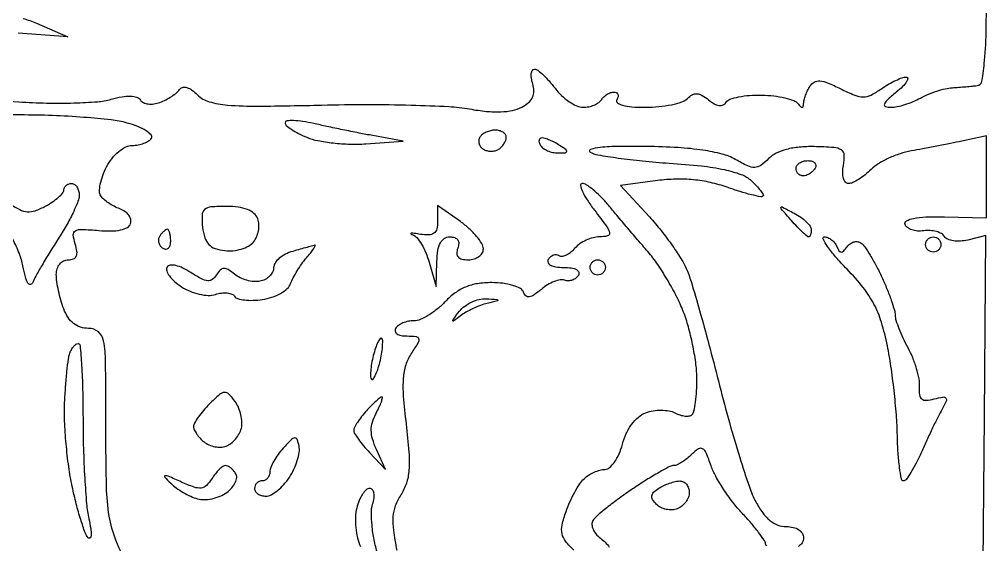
# Model space of a CAD drawing. Extents: x 0 to 102, y 0 to 135.
# Drawn here: x 90.79 to 101.53, y 61.98 to 67.81 of the extents above; entities that cross this region are included whole.
import ezdxf

# ---------------------------------------------------------------- set-up
doc = ezdxf.new("R2010")
doc.units = 0
doc.header["$MEASUREMENT"] = 0

msp = doc.modelspace()

# ---------------------------------------------------------------- linework, layer by layer
for points in [[(90.30359, 66.929521, 0.004795), (90.782191, 66.893902, 0.01136), (91.09028, 66.880962, 0.011935), (91.393601, 66.882361, 0.011648), (91.654799, 66.895898, 0.051101), (91.806653, 66.923089, -0.024009), (91.927719, 66.951601, -0.052351), (92.022695, 66.959088, -0.075416), (92.091393, 66.946837, -0.174282), (92.131839, 66.914654, 0.149376), (92.164351, 66.8861, 0.075924), (92.21726, 66.871312, 0.064606), (92.281571, 66.87183, 0.054438), (92.347664, 66.888414, 0.029908), (92.413941, 66.917568, 0.026872), (92.478768, 66.955372, 0.02785), (92.53323, 66.995699, 0.072123), (92.565872, 67.0319, -0.192715), (92.599095, 67.054642, -0.128777), (92.64572, 67.052933, -0.083016), (92.702842, 67.024744, -0.040352), (92.765014, 66.971871, 0.127137), (92.893628, 66.896085, 0.049477), (93.098277, 66.858699, 0.023172), (93.444072, 66.846425, 0.003417), (94.143877, 66.858806, -0.006087), (94.646527, 66.865014, -0.006624), (95.135184, 66.858626, -0.006257), (95.553211, 66.842384, -0.032122), (95.783592, 66.81564, 0.019912), (95.971438, 66.789173, 0.033645), (96.130281, 66.783946, 0.040854), (96.26095, 66.799177, 0.073557), (96.362273, 66.835537, 0.055149), (96.437788, 66.887376, 0.104174), (96.482382, 66.945863, 0.113825), (96.497336, 67.01364, 0.07459), (96.484665, 67.092952, -0.037441), (96.469776, 67.155834, -0.067064), (96.46852, 67.208811, -0.105408), (96.480206, 67.244045, -0.266155), (96.502819, 67.257, -0.162973), (96.539324, 67.244777, -0.024847), (96.599069, 67.194872, -0.025608), (96.665913, 67.126488, -0.019674), (96.73187, 67.0455, 0.041643), (96.803905, 66.964578, 0.040837), (96.888799, 66.896128, 0.04387), (96.973353, 66.848914, 0.105786), (97.043057, 66.834, 0.05032), (97.105215, 66.840271, 0.04776), (97.166018, 66.858851, 0.051394), (97.216662, 66.886171, 0.105342), (97.2477, 66.9186, -0.064269), (97.273973, 66.950962, -0.051777), (97.309478, 66.978349, -0.053414), (97.348358, 66.996979, -0.085235), (97.384586, 67.0032, -0.117858), (97.41263, 66.996496, -0.186277), (97.428976, 66.978349, -0.154201), (97.43059, 66.95095, -0.076764), (97.4169, 66.9186, 0.386664), (97.423296, 66.884297, 0.097138), (97.479103, 66.857003, 0.047431), (97.584245, 66.839343, 0.017907), (97.733387, 66.834, 0.024258), (97.881745, 66.841202, 0.027463), (98.022601, 66.862768, 0.028253), (98.138686, 66.894064, 0.116923), (98.200095, 66.931935, -0.071192), (98.254493, 66.972712, -0.142937), (98.306451, 66.984176, -0.117244), (98.363485, 66.96652, -0.039793), (98.434962, 66.916224, 0.040258), (98.498392, 66.871679, 0.099972), (98.551778, 66.853244, 0.1481), (98.595037, 66.860263, 0.135649), (98.628898, 66.890236, -0.168258), (98.671913, 66.923677, -0.032471), (98.768561, 66.949647, -0.031278), (98.890558, 66.966224, -0.02441), (99.0243, 66.969396, -0.022652), (99.158416, 66.959939, -0.028175), (99.281553, 66.938544, -0.028563), (99.380081, 66.909627, -0.14975), (99.424855, 66.8763, 0.029087), (99.453004, 66.842317, 0.208143), (99.472118, 66.834, 0.340147), (99.484855, 66.843799, 0.057237), (99.4896, 66.8763, -0.056042), (99.49534, 66.916281, -0.024512), (99.511373, 66.967467, -0.023887), (99.533901, 67.0207, -0.029381), (99.560083, 67.067855, -0.125982), (99.6079, 67.11281, -0.146897), (99.668651, 67.125899, -0.078416), (99.756068, 67.104875, -0.017555), (99.896021, 67.04109, 0.018894), (100.056108, 66.968646, 0.096431), (100.151495, 66.949816, 0.118695), (100.237119, 66.970194, 0.035284), (100.353257, 67.039886, -0.020498), (100.432066, 67.090402, -0.022478), (100.512408, 67.132647, -0.022633), (100.583803, 67.162319, -0.095536), (100.629374, 67.169585, -0.425163), (100.643945, 67.153448, -0.130326), (100.632097, 67.118722, -0.051188), (100.587374, 67.064565, -0.020914), (100.516578, 67.000385, 0.010989), (100.414685, 66.911635, 0.125004), (100.385508, 66.867443, 0.430205), (100.398416, 66.84251, 0.070248), (100.458689, 66.834, 0.053133), (100.526094, 66.841183, 0.023211), (100.613141, 66.864223, 0.022656), (100.704163, 66.897496, 0.028073), (100.785312, 66.936885, -0.028642), (100.868427, 66.977113, -0.020404), (100.965521, 67.012851, -0.020686), (101.061244, 67.039397, -0.040721), (101.1393, 67.051015, 0.002882), (101.211827, 67.056255, 0.002309), (101.289862, 67.062707, 0.002333), (101.361983, 67.069346, 0.005931), (101.41425, 67.07503, 0.331428), (101.467603, 67.125764, 0.021207), (101.496793, 67.35244, 0.017296), (101.515085, 67.710271, 0.004122), (101.52, 68.306492)], [(90.830467, 67.820387, -0.029929), (90.979566, 67.766569), (91.3257, 67.617672), (90.775599, 67.657496, 0.01072)], [(92.02002, 61.6734, -0.019218), (91.85994, 62.03194, -0.054154), (91.785952, 62.295898, -0.036223), (91.75558, 62.622707, -0.005064), (91.7487, 63.301958, 0.002414), (91.745278, 64.010656, 0.041748), (91.723777, 64.240918, 0.176829), (91.66555, 64.341076, 0.175314), (91.556256, 64.380608, -0.077167), (91.466901, 64.394477, -0.090275), (91.391202, 64.434667, -0.082286), (91.329491, 64.502462, -0.052782), (91.281306, 64.597607, -0.021234), (91.249711, 64.692676, -0.016245), (91.223036, 64.798954, -0.016515), (91.204562, 64.900251, -0.036858), (91.1988, 64.978307, -0.076814), (91.208621, 65.041859, -0.093822), (91.237083, 65.094741, -0.104429), (91.280025, 65.129598, -0.118993), (91.331401, 65.142, 0.089351), (91.389314, 65.152432, 0.204225), (91.420876, 65.182393, 0.142039), (91.427592, 65.235268, 0.037886), (91.407907, 65.31874, -0.052322), (91.387611, 65.41745, -0.296636), (91.411153, 65.462836, -0.140901), (91.480548, 65.479495, -0.01145), (91.669165, 65.46679, 0.025289), (91.805596, 65.461385, 0.050924), (91.912483, 65.473487, 0.071252), (91.986713, 65.501153, 0.187665), (92.022694, 65.543806, 0.144797), (92.02458, 65.58853, 0.096477), (92.002687, 65.635299, 0.081364), (91.960367, 65.677019, 0.065553), (91.903785, 65.706835, -0.03207), (91.840211, 65.735086, -0.02767), (91.777432, 65.772514, -0.028641), (91.724238, 65.81297, -0.068749), (91.691428, 65.849926, -0.156866), (91.677505, 65.898791, -0.041662), (91.687079, 65.980311, -0.038028), (91.714223, 66.076074, -0.031267), (91.75705, 66.173347, -0.047276), (91.816823, 66.266247, -0.0524), (91.891179, 66.342789, -0.058662), (91.969792, 66.394067, -0.115711), (92.04198, 66.411, 0.045034), (92.107631, 66.416925, 0.045461), (92.170945, 66.434507, 0.04952), (92.222953, 66.46032, 0.114894), (92.253473, 66.491026, 0.337957), (92.249826, 66.528029, 0.065627), (92.194575, 66.5736, 0.046087), (92.102449, 66.619992, 0.025886), (91.983516, 66.659754, 0.039623), (91.806285, 66.694146, 0.009274), (91.504878, 66.722539, 0.009503), (91.155881, 66.742232, 0.009204), (90.802651, 66.748928, 0.004389), (90.287951, 66.744692, 0.041353)], [(101.4777, 61.3773), (101.494589, 63.394652), (101.511478, 65.412004), (101.309424, 65.361291, -0.044828), (101.228051, 65.348468, -0.053658), (101.150573, 65.351607, -0.062451), (101.088021, 65.369085, -0.15626), (101.05239, 65.399538, 0.127971), (101.01863, 65.431797, 0.059481), (100.962157, 65.454963, 0.053283), (100.893434, 65.466335, 0.050178), (100.822419, 65.463298, -0.052864), (100.753077, 65.460705, -0.06408), (100.689299, 65.473383, -0.076044), (100.640404, 65.498591, -0.1546), (100.614976, 65.533014, -0.363872), (100.630726, 65.573801, -0.078362), (100.707579, 65.601674, -0.04061), (100.844769, 65.616874, -0.012793), (101.051296, 65.617614), (101.520067, 65.6073), (101.520034, 66.062025), (101.52, 66.51675), (101.24505, 66.45842, -0.00301), (101.118971, 66.432465, -0.001713), (100.966219, 66.40252, -0.00171), (100.812199, 66.37342, -0.002828), (100.681936, 66.350032, 0.037133), (100.560173, 66.319429, 0.028482), (100.4326, 66.268857, 0.029169), (100.318134, 66.207407, 0.058666), (100.237786, 66.143986, -0.027507), (100.171129, 66.084286, -0.0296), (100.099873, 66.033821, -0.030948), (100.034071, 65.998286, -0.108747), (99.987338, 65.988, -0.21778), (99.953504, 66.00347, -0.110768), (99.930923, 66.045559, -0.074046), (99.922879, 66.110106, -0.041282), (99.931308, 66.189046, 0.055686), (99.940211, 66.303517, 0.24683), (99.907871, 66.360313, 0.126166), (99.824241, 66.387859, 0.011778), (99.605667, 66.3974, 0.0279), (99.441143, 66.391522, 0.041628), (99.299449, 66.366512, 0.049058), (99.184574, 66.323802, 0.083042), (99.101216, 66.264331, -0.039281), (99.013604, 66.1895, -0.152401), (98.946766, 66.166914, -0.117496), (98.868971, 66.183537, -0.019149), (98.731331, 66.255672, 0.067486), (98.585395, 66.315022, 0.026611), (98.372351, 66.357827, 0.021364), (98.096062, 66.386205, 0.010941), (97.747862, 66.399354, 0.007161), (97.441613, 66.399827, 0.021259), (97.23196, 66.388224, 0.048586), (97.124207, 66.366953, 0.656849), (97.1208, 66.337831, 0.088251), (97.206856, 66.30653, 0.008207), (97.431038, 66.271181, 0.010354), (97.701835, 66.238728, 0.007951), (97.998729, 66.21413, -0.010091), (98.355385, 66.183043, -0.025751), (98.611567, 66.142064, -0.035459), (98.794008, 66.089406, -0.096216), (98.908697, 66.020076, -0.018384), (98.967491, 65.9628, -0.030279), (99.012247, 65.909789, -0.031312), (99.040676, 65.866209, -0.337175), (99.038015, 65.846615, -0.254871), (99.013355, 65.839356, -0.008356), (98.909779, 65.863558, -0.014111), (98.785224, 65.898631, -0.009123), (98.643065, 65.945889, 0.030036), (98.456618, 65.999327, 0.030823), (98.266713, 66.029478, 0.030236), (98.071159, 66.036398, 0.026708), (97.867819, 66.020407), (97.457902, 65.96603), (97.77842, 65.617465, -0.017827), (97.908559, 65.465398, -0.015325), (98.034543, 65.296737, -0.015593), (98.139463, 65.1365, -0.042219), (98.20024, 65.0151, -0.023157), (98.253687, 64.860808, -0.003271), (98.346831, 64.537639, -0.003724), (98.45178, 64.153395, -0.003162), (98.557019, 63.7461, 0.006483), (98.665557, 63.337266, 0.007357), (98.780421, 62.948348, 0.006765), (98.8872, 62.621123, 0.040026), (98.958785, 62.45595, 0.035453), (99.035374, 62.333747, 0.064585), (99.116361, 62.248489, 0.079531), (99.203259, 62.198345, 0.091413), (99.297338, 62.181, -0.056549), (99.37501, 62.172187, -0.0896), (99.436406, 62.14589, -0.112334), (99.475498, 62.105062, -0.13581), (99.4896, 62.0541, -0.140575), (99.474556, 62.00165, -0.118484), (99.4332, 61.96104, -0.088208)], [(90.680063, 65.766318, 0.033141), (90.792341, 65.698288, 0.102486), (90.877261, 65.674398, 0.104988), (90.963495, 65.686482, 0.035755), (91.079587, 65.738314, 0.024944), (91.157626, 65.785228, 0.032655), (91.22353, 65.836002, 0.034289), (91.270757, 65.883692, 0.179895), (91.2834, 65.917696, -0.11958), (91.289906, 65.944511, -0.100679), (91.308251, 65.967348, -0.092086), (91.335688, 65.982685, -0.081697), (91.368, 65.988, -0.150037), (91.400263, 65.978096, -0.098605), (91.427749, 65.950229, -0.08179), (91.446285, 65.908579, -0.063964), (91.4526, 65.859419, -0.0951), (91.438984, 65.788476, -0.016713), (91.384259, 65.663484, -0.017586), (91.309019, 65.519409, -0.015001), (91.21995, 65.372969, 0.005552), (91.12719, 65.226755, 0.006147), (91.040856, 65.083361, 0.005736), (90.970133, 64.959318, 0.031328), (90.936968, 64.88961, -0.261027), (90.911709, 64.869238, -0.31124), (90.884531, 64.881881, -0.07), (90.855761, 64.951452, -0.016726), (90.828522, 65.0739, 0.048011), (90.788786, 65.211363, 0.027151), (90.716172, 65.369016, 0.026881)], [(96.941442, 61.918506, -0.037543), (96.848391, 62.019251, -0.117534), (96.809658, 62.102239, -0.10682), (96.810635, 62.198437, -0.028118), (96.85332, 62.347322, -0.021932), (96.896276, 62.455092, -0.019815), (96.949854, 62.562485, -0.020273), (97.005573, 62.654823, -0.057652), (97.053828, 62.712271, -0.047787), (97.104588, 62.751785, -0.036361), (97.166698, 62.785176, -0.037275), (97.230159, 62.808059, -0.067994), (97.284622, 62.8155, 0.183495), (97.336382, 62.835157, 0.059493), (97.391681, 62.897443, 0.050072), (97.44182, 62.987684, 0.038402), (97.478429, 63.094455, -0.044801), (97.520772, 63.212991, -0.05139), (97.582087, 63.316373, -0.056594), (97.65646, 63.396035, -0.086584), (97.737607, 63.444008, -0.050513), (97.819227, 63.465741, -0.04064), (97.909822, 63.472828, -0.042078), (97.995444, 63.465335, -0.077799), (98.061427, 63.44298, 0.043739), (98.117766, 63.419522, 0.052993), (98.173824, 63.408087, 0.061857), (98.221461, 63.409431, 0.159744), (98.251777, 63.424777, 0.147143), (98.27268, 63.463666, 0.016736), (98.289507, 63.563152, 0.019087), (98.301298, 63.685705, 0.014438), (98.3052, 63.820822, 0.03186), (98.295075, 63.979565, 0.016591), (98.263345, 64.17546, 0.016432), (98.217305, 64.375134, 0.024061), (98.162716, 64.546972, 0.027045), (98.089389, 64.715784, 0.016571), (97.985899, 64.906581, 0.016597), (97.87056, 65.089194, 0.028235), (97.760866, 65.232602, -0.000761), (97.647694, 65.364828, -0.00055), (97.521938, 65.512539, -0.000556), (97.402756, 65.653158, -0.001211), (97.311709, 65.761352, 0.021411), (97.232487, 65.848126, 0.026571), (97.15139, 65.921422, 0.026549), (97.078622, 65.974333, 0.144905), (97.032454, 65.988, 0.470762), (97.014629, 65.966439, 0.060696), (97.035612, 65.901021, 0.036976), (97.088434, 65.805591, 0.018037), (97.168836, 65.6919, -0.005849), (97.306999, 65.506295, -0.109977), (97.335738, 65.440016, -0.400476), (97.314053, 65.406316, -0.059367), (97.2258, 65.3958, 0.063737), (97.15347, 65.386542, 0.044307), (97.075817, 65.358797, 0.044518), (97.004782, 65.318059, 0.0672), (96.952373, 65.269831, -0.046747), (96.907261, 65.224788, -0.061191), (96.85822, 65.193424, -0.075207), (96.812847, 65.179555, -0.176827), (96.77866, 65.186611, 0.123519), (96.74819, 65.196297, 0.100776), (96.7142, 65.191546, 0.090809), (96.681871, 65.172998, 0.078968), (96.656353, 65.14338, 0.248009), (96.65409, 65.109845, 0.171595), (96.680785, 65.081686, 0.084384), (96.739898, 65.063152, 0.033877), (96.8247, 65.0574, -0.032474), (96.912131, 65.051716, -0.090622), (96.970433, 65.033001, -0.18986), (96.995152, 65.003902, -0.224279), (96.99114, 64.968334, -0.091896), (96.962717, 64.937008, -0.078991), (96.923477, 64.915926, -0.079097), (96.879686, 64.908071, -0.092569), (96.838097, 64.914995, 0.133195), (96.789231, 64.919147, 0.048409), (96.721766, 64.89998, 0.043744), (96.648309, 64.863495, 0.039638), (96.57969, 64.813711, -0.023615), (96.499458, 64.751485, -0.114341), (96.446372, 64.729989, -0.230185), (96.409238, 64.741291, -0.122201), (96.38229, 64.78245, 0.189202), (96.346809, 64.823691, 0.048973), (96.264165, 64.857515, 0.042217), (96.154024, 64.880556, 0.030469), (96.028697, 64.8882, 0.038072), (95.870601, 64.876145, 0.059385), (95.739161, 64.839648, 0.061721), (95.623584, 64.774579, 0.045171), (95.5134, 64.6767, -0.033841), (95.426338, 64.595764, -0.033859), (95.329168, 64.527328, -0.035888), (95.236385, 64.47971, -0.100945), (95.165246, 64.4652, 0.051237), (95.104197, 64.458928, 0.048112), (95.044331, 64.440349, 0.051646), (94.994346, 64.413025, 0.103809), (94.9635, 64.3806, 0.205551), (94.958727, 64.348614, 0.180473), (94.978315, 64.320851, 0.102934), (95.023528, 64.302049, 0.047276), (95.087357, 64.296, -0.025096), (95.190151, 64.290837, -0.3165), (95.217937, 64.266788, -0.197519), (95.211404, 64.222258, -0.011085), (95.135907, 64.101267, 0.069124), (95.075846, 63.974353, 0.058026), (95.047995, 63.828008, 0.037526), (95.04857, 63.628414, 0.010596), (95.079357, 63.318717, -0.010572), (95.110332, 63.007287, -0.038114), (95.110691, 62.807942, -0.059003), (95.082165, 62.661406, -0.067233), (95.020756, 62.532438, 0.055111), (94.959809, 62.412023, 0.071561), (94.933386, 62.291347, 0.052302), (94.938169, 62.14112, 0.01643), (94.976099, 61.919088, -0.011489)], [(99.080617, 61.966206, -0.269483), (99.066209, 61.99065, 0.151329), (99.054335, 62.028161, 0.011175), (98.990181, 62.116285, 0.014734), (98.906751, 62.219226, 0.010616), (98.807941, 62.329243, -0.024381), (98.702767, 62.453033, -0.018756), (98.600015, 62.597573, -0.019103), (98.514029, 62.740277, -0.04219), (98.462233, 62.856337, 0.014798), (98.407784, 62.998818, 0.161301), (98.368084, 63.044591, 0.291252), (98.32184, 63.043188, 0.047094), (98.249158, 62.983044, -0.026977), (98.195751, 62.935109, -0.02927), (98.138874, 62.89459, -0.030543), (98.086502, 62.86602, -0.110024), (98.049598, 62.8578, 0.120872), (98.003502, 62.846491, 0.008313), (97.884686, 62.781924, 0.011469), (97.74457, 62.69844, 0.00835), (97.592552, 62.599498, 0.008925), (97.441796, 62.49379, 0.01103), (97.305377, 62.389774, 0.009503), (97.195026, 62.298232, 0.076578), (97.152386, 62.248264, 0.150319), (97.141102, 62.205008, 0.089287), (97.152896, 62.152597, 0.074742), (97.185589, 62.099109, 0.060467), (97.234775, 62.053089, -0.040752), (97.288274, 62.006842, -0.040829), (97.333526, 61.952556, -0.044027)], [(94.762884, 61.878964, -0.023542), (94.724623, 62.035293, -0.023291), (94.701063, 62.195087, -0.023914), (94.693705, 62.336485, -0.078034), (94.707816, 62.428864, 0.041105), (94.723721, 62.498301, 0.082641), (94.722493, 62.55434, 0.133592), (94.705056, 62.590217, 0.216481), (94.674713, 62.604, 0.192476), (94.636821, 62.588852, 0.057063), (94.596023, 62.540039, 0.048075), (94.558809, 62.469613, 0.03605), (94.531375, 62.386261, 0.052436), (94.517363, 62.287638, 0.032851), (94.520784, 62.171019, 0.032769), (94.539522, 62.055289, 0.050415), (94.572063, 61.959281, -0.030624)]]:
    msp.add_lwpolyline(points, format="xyb")
for points in [[(94.05405, 66.654038, 0.017697), (93.932391, 66.6771, 0.030693), (93.829992, 66.686402, 0.033641), (93.755012, 66.683548, 0.383699), (93.7368, 66.66331, 0.21881), (93.750633, 66.633215, 0.029125), (93.80772, 66.589735, 0.029325), (93.885754, 66.54359, 0.020679), (93.978231, 66.500723, 0.050368), (94.099697, 66.464205, 0.020541), (94.270419, 66.438347, 0.020076), (94.457588, 66.425393, 0.024171), (94.633881, 66.42881), (95.0481, 66.456901), (94.7097, 66.519542, -0.002991), (94.55712, 66.548731, -0.001831), (94.377513, 66.584889, -0.001836), (94.199929, 66.621997, -0.003267)], [(96.068293, 66.5802, 0.057944), (96.018051, 66.574358, 0.050295), (95.967898, 66.557066, 0.052935), (95.92526, 66.531606, 0.093559), (95.897713, 66.501446, 0.108373), (95.885733, 66.467327, 0.099685), (95.888594, 66.430216, 0.095498), (95.905894, 66.395825, 0.090427), (95.93502, 66.369553, 0.078319), (95.974192, 66.353118, 0.059053), (96.020595, 66.347383, 0.059272), (96.066855, 66.352651, 0.080615), (96.1056, 66.3687, 0.06081), (96.137961, 66.394605, 0.051032), (96.165349, 66.429011, 0.053229), (96.183999, 66.466281, 0.089642), (96.1902, 66.500593, 0.151097), (96.180811, 66.530952, 0.09843), (96.15439, 66.556815, 0.081425), (96.114902, 66.57426, 0.063462)], [(96.587057, 66.494305, 0.157323), (96.565452, 66.487783, 0.195945), (96.554078, 66.470368, 0.128516), (96.555813, 66.44333, 0.058538), (96.5709, 66.411, 0.101161), (96.601324, 66.378681, 0.052761), (96.64985, 66.351632, 0.049393), (96.707643, 66.333475, 0.053738), (96.766243, 66.327695, 0.012098), (96.84682, 66.330376, 0.343021), (96.861564, 66.343263, 0.295079), (96.853697, 66.36283, 0.010223), (96.7824, 66.411, 0.021347), (96.728793, 66.442485, 0.021318), (96.672672, 66.469299, 0.021733), (96.621794, 66.488429, 0.074451)], [(99.536893, 66.2418, -0.066118), (99.583561, 66.235602, -0.138808), (99.614683, 66.216949, -0.191142), (99.625632, 66.189318, -0.139169), (99.6165, 66.1572, -0.06081), (99.590595, 66.124839, -0.051032), (99.556189, 66.097451, -0.053229), (99.518919, 66.078801, -0.089642), (99.484607, 66.0726, -0.105429), (99.454233, 66.079077, -0.099231), (99.428385, 66.097451, -0.096318), (99.411059, 66.124905, -0.092995), (99.405, 66.1572, -0.153634), (99.415154, 66.189465, -0.097988), (99.443744, 66.216949, -0.080552), (99.486462, 66.235494, -0.062283)], [(95.6826, 65.565), (95.4288, 65.745722), (95.4288, 65.569149, -0.055963), (95.419249, 65.484087, -0.175832), (95.388632, 65.4365, -0.160486), (95.332466, 65.417092, -0.044741), (95.23845, 65.424154, 0.007532), (95.170228, 65.434417, 0.04654), (95.134828, 65.435879, 0.710694), (95.133101, 65.429945, 0.072057), (95.152996, 65.419727, -0.138756), (95.198602, 65.388096, -0.037215), (95.24994, 65.315306, -0.034727), (95.298208, 65.220386, -0.029836), (95.335716, 65.114811), (95.41354, 64.8459), (95.42117, 65.12085, -0.0294), (95.432126, 65.247152, -0.084184), (95.459188, 65.330689, -0.1341), (95.503311, 65.378255, -0.139985), (95.564751, 65.3958, -0.077669), (95.618763, 65.387359, -0.166102), (95.652225, 65.362484, -0.166138), (95.663469, 65.322339, -0.07771), (95.652006, 65.2689, 0.086117), (95.64095, 65.212802, 0.195231), (95.656029, 65.173081, 0.155809), (95.698147, 65.149343, 0.051069), (95.769855, 65.142, 0.071056), (95.833502, 65.151091, 0.086493), (95.887477, 65.177585, 0.100291), (95.923563, 65.216944, 0.136364), (95.9364, 65.263139, 0.139284), (95.919749, 65.321753, 0.036403), (95.861846, 65.401781, 0.034093), (95.779743, 65.486914, 0.029153)], [(93.087629, 65.7342, 0.018879), (92.914757, 65.72767, 0.162226), (92.844429, 65.698172, 0.210242), (92.815557, 65.63645, 0.034427), (92.821731, 65.50155, 0.046582), (92.845946, 65.386618, 0.115433), (92.889223, 65.312858, 0.120739), (92.959344, 65.267909, 0.053549), (93.067241, 65.243473, 0.05353), (93.158328, 65.242674, 0.047931), (93.251093, 65.260898, 0.050844), (93.331773, 65.294191, 0.096574), (93.385951, 65.3385, 0.072719), (93.42027, 65.394786, 0.055463), (93.44104, 65.463997, 0.056169), (93.445913, 65.53501, 0.08085), (93.433108, 65.596577, 0.124729), (93.391232, 65.655912, 0.082424), (93.319451, 65.699288, 0.062277), (93.218032, 65.725692, 0.032587)], [(99.38385, 65.658934, -0.031205), (99.456711, 65.614698, -0.038419), (99.518285, 65.564412, -0.042245), (99.561565, 65.515533, -0.161453), (99.5742, 65.477423, -0.033985), (99.572072, 65.446159, -0.051931), (99.565626, 65.419777, -0.067504), (99.556211, 65.401615, -0.244125), (99.545012, 65.3958, -0.184832), (99.527436, 65.402527, -0.007639), (99.477057, 65.449119, -0.012386), (99.418532, 65.50776, -0.008385), (99.354662, 65.57731, -0.001601), (99.24147, 65.705619, -0.272217), (99.238146, 65.72308, -0.452992), (99.250671, 65.728035, -0.002317)], [(92.430493, 65.4804, 0.145859), (92.412862, 65.475145, 0.040575), (92.389847, 65.457266, 0.037297), (92.365888, 65.431788, 0.031646), (92.344513, 65.401646, 0.108373), (92.332533, 65.367527, 0.099685), (92.335394, 65.330416, 0.095498), (92.352694, 65.296025, 0.090427), (92.38182, 65.269753, 0.136093), (92.414472, 65.260256, 0.190788), (92.442543, 65.270967, 0.140899), (92.461488, 65.301917, 0.067432), (92.4678, 65.348507, 0.026751), (92.465094, 65.399046, 0.042195), (92.456841, 65.441656, 0.051652), (92.444886, 65.471687, 0.279105)], [(99.718736, 65.3958, -0.098428), (99.758321, 65.387931, -0.065381), (99.79855, 65.364736, -0.062401), (99.8333, 65.33048, -0.070732), (99.856809, 65.29005, 0.044787), (99.881492, 65.242052, 0.246706), (99.905885, 65.228003, 0.215885), (99.933761, 65.239345, 0.035094), (99.971842, 65.285584, -0.080065), (100.005612, 65.319817, -0.091547), (100.046975, 65.33979, -0.101048), (100.089368, 65.342585, -0.122072), (100.126333, 65.327884, -0.086796), (100.166884, 65.286579, -0.014224), (100.227994, 65.192191, -0.015284), (100.294028, 65.075665, -0.012954), (100.35675, 64.94878, -0.011037), (100.413469, 64.818676, -0.012817), (100.461463, 64.692474, -0.011875), (100.496634, 64.584179, -0.071423), (100.505321, 64.52578, 0.075355), (100.514016, 64.470313, 0.016329), (100.546323, 64.378567, 0.016678), (100.591179, 64.273813, 0.01527), (100.644169, 64.1691, -0.028922), (100.696363, 64.058574, -0.024416), (100.738834, 63.936391, -0.025129), (100.766545, 63.820888, -0.060524), (100.772186, 63.733299, 0.042802), (100.774808, 63.642816, 0.19445), (100.799527, 63.59742, 0.195233), (100.84877, 63.582055, 0.043179), (100.93766, 63.597266, -0.018918), (101.035392, 63.61891, -0.281914), (101.066668, 63.606799, -0.277801), (101.07037, 63.573234, -0.018512), (101.02472, 63.483167, 0.010935), (100.981161, 63.400362, 0.003612), (100.920747, 63.276928, 0.003595), (100.855709, 63.139049, 0.004073), (100.795359, 63.00585, -0.014075), (100.737324, 62.88429, -0.020983), (100.679245, 62.781792, -0.016934), (100.626655, 62.703478, -0.240899), (100.597568, 62.6886, -0.36209), (100.574456, 62.707862, -0.011678), (100.553981, 62.836519, -0.017529), (100.537765, 62.999092, -0.010645), (100.529445, 63.192152, 0.013923), (100.518106, 63.420477, 0.008256), (100.492525, 63.69187, 0.008258), (100.458036, 63.961964, 0.014064), (100.419164, 64.186202, 0.024619), (100.352444, 64.448592, 0.04661), (100.269291, 64.650092, 0.046608), (100.150251, 64.832707, 0.024616), (99.971711, 65.03625, -0.012857), (99.844743, 65.174312, -0.026186), (99.753792, 65.290182, -0.036766), (99.704433, 65.372594, -0.558351)], [(100.9278, 65.3958, -0.099038), (100.960087, 65.389341, -0.097945), (100.987549, 65.370949, -0.097945), (101.005941, 65.343487, -0.099038), (101.0124, 65.3112, -0.099038), (101.005941, 65.278913, -0.097945), (100.987549, 65.251451, -0.097945), (100.960087, 65.233059, -0.099038), (100.9278, 65.2266, -0.099038), (100.895513, 65.233059, -0.097945), (100.868051, 65.251451, -0.097945), (100.849659, 65.278913, -0.099038), (100.8432, 65.3112, -0.099038), (100.849659, 65.343487, -0.097945), (100.868051, 65.370949, -0.097945), (100.895513, 65.389341, -0.099038)], [(94.067162, 65.302767, 0.00604), (94.044553, 65.296912, 0.000415), (93.980836, 65.27953, 0.000592), (93.904907, 65.258651, 0.000445), (93.8214, 65.235503, 0.050292), (93.740498, 65.203956, 0.058789), (93.672028, 65.158137, 0.06837), (93.625411, 65.105739, 0.14872), (93.6099, 65.054744, -0.116259), (93.598402, 65.005961, -0.081526), (93.565216, 64.960028, -0.074964), (93.515917, 64.923871, -0.073357), (93.457786, 64.903523, -0.070418), (93.390077, 64.900158, -0.044892), (93.312378, 64.914352, -0.044338), (93.237068, 64.942614, -0.061348), (93.176388, 64.981524, 0.032283), (93.10616, 65.032533, 0.151379), (93.058522, 65.045367, 0.190733), (93.0184, 65.027725, 0.056567), (92.976172, 64.974049, -0.092002), (92.929549, 64.922687, -0.187121), (92.877959, 64.907836, -0.103982), (92.807845, 64.929287, -0.018982), (92.690932, 64.999699, 0.03257), (92.602922, 65.049499, 0.056153), (92.523597, 65.077346, 0.078322), (92.462001, 65.08161, 0.236783), (92.427216, 65.060176, 0.232894), (92.423316, 65.019654, 0.068686), (92.454025, 64.963287, 0.053197), (92.511025, 64.901149, 0.035556), (92.587862, 64.842601, 0.046021), (92.681963, 64.792643, 0.043586), (92.785327, 64.75965, 0.046442), (92.884191, 64.746821, 0.086099), (92.964138, 64.757726, -0.045531), (93.031115, 64.772445, -0.056295), (93.094956, 64.773267, -0.066755), (93.146478, 64.761044, -0.1642), (93.176056, 64.736547, 0.188018), (93.210692, 64.710459, 0.040244), (93.285949, 64.695722, 0.036815), (93.381472, 64.691962, 0.027876), (93.485993, 64.701393, 0.044446), (93.590671, 64.726407, 0.047502), (93.686845, 64.769163, 0.052663), (93.761275, 64.82213, 0.127756), (93.798677, 64.877638, -0.036104), (93.826222, 64.940843, -0.017058), (93.87024, 65.01821, -0.016806), (93.922037, 65.096414, -0.022756), (93.974271, 65.16315, 0.009864), (94.020707, 65.219426, 0.020774), (94.054008, 65.265233, 0.029978), (94.072184, 65.29646, 0.640732)], [(97.2054, 65.142, -0.099038), (97.237687, 65.135541, -0.097945), (97.265149, 65.117149, -0.097945), (97.283541, 65.089687, -0.099038), (97.29, 65.0574, -0.099038), (97.283541, 65.025113, -0.097945), (97.265149, 64.997651, -0.097945), (97.237687, 64.979259, -0.099038), (97.2054, 64.9728, -0.099038), (97.173113, 64.979259, -0.097945), (97.145651, 64.997651, -0.097945), (97.127259, 65.025113, -0.099038), (97.1208, 65.0574, -0.099038), (97.127259, 65.089687, -0.097945), (97.145651, 65.117149, -0.097945), (97.173113, 65.135541, -0.099038)], [(95.967909, 64.709186, -0.001656), (96.089147, 64.702173, -0.337721), (96.097679, 64.694803, -0.402126), (96.092277, 64.686143, -0.001837), (95.9787, 64.657783, 0.029737), (95.904666, 64.634842, 0.019214), (95.821926, 64.60002, 0.019319), (95.743398, 64.559594, 0.034221), (95.6826, 64.519546, -0.003459), (95.6063, 64.462267, -0.5466), (95.597949, 64.465442, -0.219342), (95.601359, 64.480349, -0.002075), (95.671809, 64.57095, -0.068134), (95.729525, 64.626879, -0.049248), (95.806683, 64.672628, -0.049622), (95.890471, 64.702042, -0.073363)], [(94.808577, 64.267623, 0.453302), (94.790805, 64.266452, 0.049436), (94.766351, 64.227011, 0.034717), (94.740032, 64.162398, 0.01788), (94.715743, 64.078457, 0.01763), (94.696716, 63.989471, 0.024478), (94.686436, 63.908602, 0.022563), (94.684314, 63.843119, 0.195604), (94.695423, 63.816777, 0.453302), (94.713195, 63.817948, 0.049436), (94.737649, 63.857389, 0.034717), (94.763968, 63.922002, 0.01788), (94.788257, 64.005943, 0.01763), (94.807284, 64.094929, 0.024478), (94.817564, 64.175798, 0.022563), (94.819686, 64.241281, 0.195604)], [(91.440501, 64.211447, -0.390476), (91.462403, 64.191301, -0.004183), (91.47892, 63.969167, -0.010282), (91.490989, 63.702889, -0.006182), (91.4949, 63.386597, 0.007079), (91.499676, 63.049266, 0.007443), (91.514004, 62.717811, 0.007175), (91.534714, 62.432415, 0.032839), (91.559936, 62.268244, -0.015686), (91.58063, 62.158714, -0.048048), (91.585105, 62.083371, -0.194325), (91.572835, 62.055936, -0.426004), (91.552174, 62.056744, -0.095758), (91.518308, 62.113839, -0.010722), (91.470145, 62.257738, -0.01271), (91.420388, 62.433333, -0.00999), (91.375155, 62.62589, -0.018374), (91.336695, 62.844689, -0.011881), (91.307568, 63.10022, -0.011947), (91.29099, 63.351635, -0.022034), (91.291423, 63.55649, -0.006627), (91.301985, 63.734013, -0.007949), (91.31679, 63.900712, -0.00695), (91.333409, 64.040453, -0.05132), (91.349007, 64.10565, -0.042803), (91.36722, 64.146116, -0.051181), (91.391185, 64.18035, -0.059176), (91.416984, 64.203885, -0.156374)], [(93.182025, 63.56926, 0.033677), (93.112449, 63.652081, 0.229484), (93.063766, 63.670052, 0.158655), (93.008274, 63.645786, 0.014621), (92.89763, 63.54143, 0.019403), (92.830236, 63.468591, 0.023709), (92.773309, 63.3953, 0.023198), (92.732059, 63.330459, 0.130788), (92.7216, 63.291159, 0.111648), (92.729552, 63.255989, 0.038254), (92.755727, 63.210403, 0.035764), (92.79332, 63.162874, 0.034359), (92.837777, 63.120499, 0.071022), (92.891811, 63.087303, 0.055228), (92.957805, 63.066977, 0.056239), (93.025183, 63.061842, 0.082716), (93.08324, 63.073693, 0.076545), (93.135593, 63.103612, 0.048981), (93.185985, 63.152464, 0.048101), (93.227011, 63.211551, 0.063838), (93.251459, 63.272182, 0.076466), (93.25848, 63.340005, 0.045058), (93.247123, 63.420861, 0.04387), (93.220622, 63.501563, 0.056661)], [(94.810388, 63.6192, 0.173665), (94.791595, 63.61247, 0.011056), (94.746544, 63.573754, 0.015167), (94.69419, 63.523759, 0.010638), (94.638212, 63.464489, 0.017835), (94.584606, 63.400833, 0.021774), (94.539329, 63.337503, 0.020933), (94.506386, 63.281955, 0.123988), (94.4982, 63.249451, 0.13818), (94.507677, 63.215813, 0.017301), (94.549857, 63.15197, 0.019295), (94.606711, 63.078262, 0.014895), (94.674053, 63.002313), (94.849905, 62.8155), (94.749949, 63.037449, -0.034649), (94.707074, 63.153506, -0.068975), (94.692763, 63.250233, -0.075587), (94.705758, 63.341296, -0.049733), (94.746273, 63.439299, 0.013089), (94.780921, 63.508324, 0.024176), (94.804822, 63.566354, 0.024971), (94.817859, 63.609656, 0.487161)], [(93.891854, 63.074482, 0.040016), (93.87089, 63.14797, 0.349901), (93.843752, 63.164228, 0.166094), (93.803962, 63.144385, 0.011208), (93.71565, 63.050831, 0.027146), (93.658988, 62.980745, 0.028289), (93.61109, 62.905861, 0.02946), (93.577416, 62.836784, 0.098991), (93.5676, 62.787689, -0.084037), (93.561195, 62.749847, -0.093099), (93.542749, 62.717707, -0.100507), (93.51527, 62.696214, -0.116378), (93.483, 62.6886, 0.099038), (93.450713, 62.682141, 0.097945), (93.423251, 62.663749, 0.097945), (93.404859, 62.636287, 0.099038), (93.3984, 62.604, 0.146046), (93.408029, 62.571738, 0.099209), (93.435104, 62.544251, 0.083165), (93.475584, 62.525724, 0.065914), (93.52335, 62.5194, 0.123576), (93.58083, 62.533827, 0.044999), (93.651503, 62.580306, 0.041225), (93.72294, 62.647405, 0.038585), (93.784154, 62.72674, 0.036158), (93.834066, 62.816442, 0.033795), (93.871831, 62.914417, 0.035585), (93.893217, 63.006083, 0.089228)], [(93.075724, 62.8578, 0.158572), (93.047068, 62.848477, 0.035036), (93.007008, 62.814797, 0.0331), (92.964167, 62.76745, 0.026646), (92.924493, 62.711408, -0.057482), (92.86448, 62.636828, -0.16945), (92.805847, 62.609034, -0.113337), (92.727333, 62.618402, -0.019238), (92.586526, 62.675123, 0.003178), (92.438578, 62.740318, 0.131711), (92.404361, 62.745377, 0.615303), (92.399255, 62.731497, 0.011728), (92.4678, 62.661395, 0.03826), (92.528672, 62.610466, 0.023636), (92.607126, 62.559853, 0.02365), (92.689879, 62.51694, 0.038768), (92.7639, 62.489617, 0.074774), (92.840151, 62.479893, 0.047269), (92.929376, 62.490372, 0.046441), (93.01724, 62.517955, 0.062156), (93.089622, 62.559509, 0.051542), (93.145372, 62.611269, 0.067231), (93.183784, 62.669233, 0.082961), (93.199925, 62.724238, 0.169976), (93.190379, 62.767571, 0.043152), (93.164686, 62.802091, 0.044524), (93.133696, 62.831295, 0.048658), (93.10228, 62.85141, 0.118618)], [(98.11485, 62.687305, -0.122227), (98.155179, 62.677819, -0.102115), (98.189536, 62.650163, -0.092455), (98.212611, 62.608432, -0.080355), (98.2206, 62.559045, -0.092045), (98.210699, 62.505715, -0.066742), (98.181653, 62.452601, -0.065113), (98.138698, 62.407746, -0.077803), (98.088013, 62.378611, -0.08114), (98.029911, 62.366562, -0.06223), (97.965188, 62.371865, -0.062394), (97.903942, 62.392889, -0.082714), (97.856071, 62.427089, -0.054276), (97.813801, 62.479688, -0.181249), (97.804727, 62.522279, -0.169745), (97.825751, 62.562174, -0.04647), (97.882907, 62.606227, -0.03183), (97.938975, 62.636867, -0.025059), (98.003095, 62.662954, -0.025677), (98.065353, 62.681189, -0.055392)]]:
    msp.add_lwpolyline(points, format="xyb", close=True)

doc.saveas('drawing.dxf')
